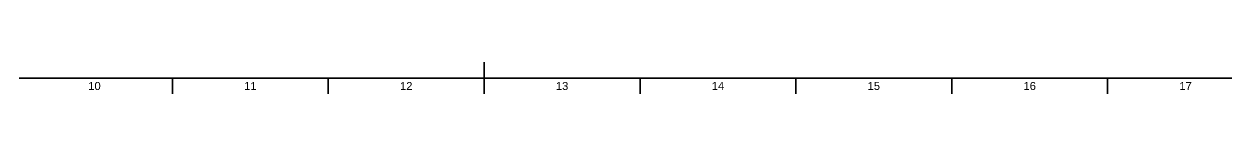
# Model space of a CAD drawing. Header units: millimetres. Extents: x 0 to 1189, y 0 to 841.
# Drawn here: x 455.7 to 831.6, y 5 to 15 of the extents above; entities that cross this region are included whole.
import ezdxf
from ezdxf.enums import TextEntityAlignment as Align

# ---------------------------------------------------------------- set-up
doc = ezdxf.new("R2010")
doc.units = ezdxf.units.MM
doc.header["$LTSCALE"] = 0.75
doc.layers.add('BORDER', color=7, linetype='Continuous', lineweight=35)
doc.styles.add('FusionTitle', font='arial.ttf')

# ---------------------------------------------------------------- blocks, each defined once
blk = doc.blocks.new('ISO_A0_SHEET')
at = {"layer": 'BORDER'}
for p, q in [((599.5, 15), (599.5, 5)), ((20, 10), (1179, 10)), ((502.083334, 10), (502.083334, 5)), ((550.791667, 10), (550.791667, 5)), ((648.208333, 10), (648.208333, 5)), ((696.916666, 10), (696.916666, 5)), ((745.624999, 10), (745.624999, 5)), ((794.333332, 10), (794.333332, 5))]:
    blk.add_line(p, q, dxfattribs=at)
at = {"layer": 'BORDER', "style": 'FusionTitle'}
for s, p in [('10', (477.729168, 7.5)), ('11', (526.4375, 7.5)), ('12', (575.145833, 7.5)), ('13', (623.854167, 7.5)), ('14', (672.5625, 7.5)), ('15', (721.270833, 7.5)), ('16', (769.979166, 7.5)), ('17', (818.687499, 7.5))]:
    blk.add_text(s, height=2.5, dxfattribs=at).set_placement(p, align=Align.MIDDLE)

msp = doc.modelspace()

# ---------------------------------------------------------------- block references
at = {"layer": 'BORDER'}
msp.add_blockref('ISO_A0_SHEET', (0, 0), dxfattribs=at)

doc.saveas('drawing.dxf')
